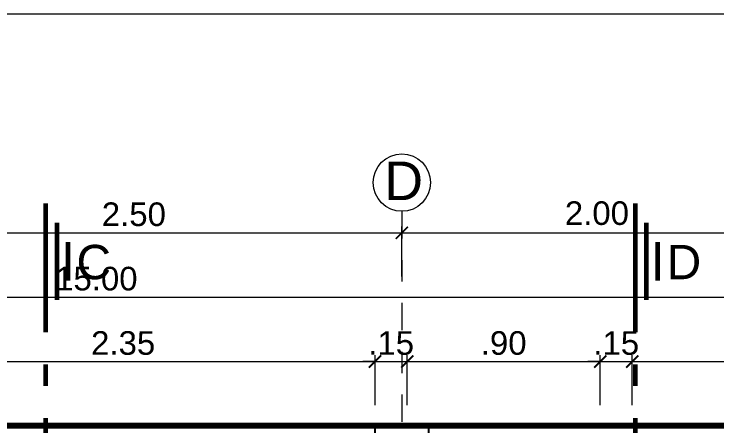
# Model space of a CAD drawing. Header units: millimetres. Extents: x 3779 to 7711, y 1445 to 3132.
# Drawn here: x 3863.638 to 3866.917, y 1487.959 to 1489.878 of the extents above; entities that cross this region are included whole.
import ezdxf

# ---------------------------------------------------------------- set-up
doc = ezdxf.new("R2010")
doc.units = ezdxf.units.MM
doc.header["$PDMODE"] = 3
doc.linetypes.add('ACAD_ISO10W100', pattern=[18.5, 12, -3, 0.5, -3])
doc.linetypes.add('DASHDOTX2', pattern=[50.8, 25.4, -12.7, 0, -12.7])
for name, color, linetype, lineweight in [('cotas', 7, 'Continuous', 5), ('EJES', 20, 'DASHDOTX2', 9), ('LINEA-DE-CORTE', 6, 'ACAD_ISO10W100', 60), ('pluma 1', 1, 'Continuous', 9), ('pluma 2.5', 30, 'Continuous', 25), ('pluma 8', 98, 'Continuous', 80), ('TEXTO', 7, 'Continuous', 9)]:
    doc.layers.add(name, color=color, linetype=linetype, lineweight=lineweight)
doc.styles.get("Standard").update_dxf_attribs({"font": 'arial.ttf'})
doc.styles.add('TIMES', font='arial.ttf', dxfattribs={"height": 0.11})
doc.dimstyles.new('julio', dxfattribs={"dimtxt": 0.11, "dimasz": 0.057, "dimexe": 0.03, "dimexo": 0.097, "dimgap": 0.0295, "dimtad": 1, "dimzin": 4, "dimdsep": 46, "dimtxsty": 'TIMES', "dimblk": 'ARCHTICK', "dimcen": 0, "dimdle": 0.03, "dimclrd": 256, "dimclre": 256, "dimclrt": 256, "dimadec": 0, "dimazin": 0, "dimtfac": 1, "dimtix": 1, "dimtmove": 2, "dimatfit": 2, "dimldrblk": 'ARCHTICK', "dimfxl": 1, "dimtolj": 1, "dimtzin": 0, "dimlwd": 5, "dimlwe": 5, "dimarcsym": 0})

# ---------------------------------------------------------------- blocks, each defined once
blk = doc.blocks.new('_ArchTick')
at = {"color": 0, "linetype": 'ByBlock', "lineweight": 40, "const_width": 0.15}
blk.add_lwpolyline([(-0.5, -0.5), (0.5, 0.5)], dxfattribs=at)
blk = doc.blocks.new('*D101')
at = {"layer": 'cotas', "lineweight": 5, "transparency": 16777216}
for p, q in [((3856.522, 1488.0562), (3856.522, 1488.5892)), ((3871.522, 1488.0562), (3871.522, 1488.5892)), ((3856.492, 1488.5592), (3871.552, 1488.5592))]:
    blk.add_line(p, q, dxfattribs=at)
at = {"layer": 'Defpoints', "color": 0, "transparency": 16777216}
for p in [(3871.522, 1488.5592), (3856.522, 1487.9592), (3871.522, 1487.9592)]:
    blk.add_point(p, dxfattribs=at)
at = {"layer": 'cotas', "lineweight": 5, "transparency": 16777216, "xscale": 0.057, "yscale": 0.057, "zscale": 0.057, "rotation": 180}
blk.add_blockref('_ArchTick', (3856.522, 1488.5592), dxfattribs=at)
at = {"layer": 'cotas', "lineweight": 5, "transparency": 16777216, "xscale": 0.057, "yscale": 0.057, "zscale": 0.057}
blk.add_blockref('_ArchTick', (3871.522, 1488.5592), dxfattribs=at)
at = {"layer": 'cotas', "transparency": 16777216, "insert": (3864.022, 1488.6449), "char_height": 0.11, "attachment_point": 5, "style": 'TIMES'}
blk.add_mtext('\\A1;15.00', dxfattribs=at)
blk = doc.blocks.new('*D35')
at = {"layer": 'cotas', "lineweight": 5, "transparency": 16777216}
for p, q in [((3862.947, 1488.6562), (3862.947, 1488.8892)), ((3865.447, 1488.6562), (3865.447, 1488.8892)), ((3862.917, 1488.8592), (3865.477, 1488.8592))]:
    blk.add_line(p, q, dxfattribs=at)
at = {"layer": 'Defpoints', "color": 0, "transparency": 16777216}
for p in [(3865.447, 1488.8592), (3862.947, 1488.5592), (3865.447, 1488.5592)]:
    blk.add_point(p, dxfattribs=at)
at = {"layer": 'cotas', "lineweight": 5, "transparency": 16777216, "xscale": 0.057, "yscale": 0.057, "zscale": 0.057, "rotation": 180}
blk.add_blockref('_ArchTick', (3862.947, 1488.8592), dxfattribs=at)
at = {"layer": 'cotas', "lineweight": 5, "transparency": 16777216, "xscale": 0.057, "yscale": 0.057, "zscale": 0.057}
blk.add_blockref('_ArchTick', (3865.447, 1488.8592), dxfattribs=at)
at = {"layer": 'cotas', "transparency": 16777216, "insert": (3864.197, 1488.9449), "char_height": 0.11, "attachment_point": 5, "style": 'TIMES'}
blk.add_mtext('\\A1;2.50', dxfattribs=at)
blk = doc.blocks.new('*D36')
at = {"layer": 'cotas', "lineweight": 5, "transparency": 16777216}
for p, q in [((3865.447, 1488.6562), (3865.447, 1488.8892)), ((3867.447, 1488.6562), (3867.447, 1488.8892)), ((3865.417, 1488.8592), (3867.477, 1488.8592))]:
    blk.add_line(p, q, dxfattribs=at)
at = {"layer": 'Defpoints', "color": 0, "transparency": 16777216}
for p in [(3867.447, 1488.8592), (3865.447, 1488.5592), (3867.447, 1488.5592)]:
    blk.add_point(p, dxfattribs=at)
at = {"layer": 'cotas', "lineweight": 5, "transparency": 16777216, "xscale": 0.057, "yscale": 0.057, "zscale": 0.057, "rotation": 180}
blk.add_blockref('_ArchTick', (3865.447, 1488.8592), dxfattribs=at)
at = {"layer": 'cotas', "lineweight": 5, "transparency": 16777216, "xscale": 0.057, "yscale": 0.057, "zscale": 0.057}
blk.add_blockref('_ArchTick', (3867.447, 1488.8592), dxfattribs=at)
at = {"layer": 'cotas', "transparency": 16777216, "insert": (3866.3569, 1488.95), "char_height": 0.11, "attachment_point": 5, "style": 'TIMES'}
blk.add_mtext('\\A1;2.00', dxfattribs=at)
blk = doc.blocks.new('*D105')
at = {"layer": 'cotas', "lineweight": 5, "transparency": 16777216}
for p, q in [((3862.942, 1488.2592), (3865.352, 1488.2592)), ((3862.972, 1488.0562), (3862.972, 1488.2892)), ((3865.322, 1488.0562), (3865.322, 1488.2892))]:
    blk.add_line(p, q, dxfattribs=at)
at = {"layer": 'Defpoints', "color": 0, "transparency": 16777216}
for p in [(3865.322, 1488.2592), (3862.972, 1487.9592), (3865.322, 1487.9592)]:
    blk.add_point(p, dxfattribs=at)
at = {"layer": 'cotas', "lineweight": 5, "transparency": 16777216, "xscale": 0.057, "yscale": 0.057, "zscale": 0.057, "rotation": 180}
blk.add_blockref('_ArchTick', (3862.972, 1488.2592), dxfattribs=at)
at = {"layer": 'cotas', "lineweight": 5, "transparency": 16777216, "xscale": 0.057, "yscale": 0.057, "zscale": 0.057}
blk.add_blockref('_ArchTick', (3865.322, 1488.2592), dxfattribs=at)
at = {"layer": 'cotas', "transparency": 16777216, "insert": (3864.147, 1488.3449), "char_height": 0.11, "attachment_point": 5, "style": 'TIMES'}
blk.add_mtext('\\A1;2.35', dxfattribs=at)
blk = doc.blocks.new('*D106')
at = {"layer": 'cotas', "lineweight": 5, "transparency": 16777216}
for p, q in [((3865.322, 1488.2592), (3865.265, 1488.2592)), ((3865.322, 1488.0562), (3865.322, 1488.2892)), ((3865.322, 1488.2592), (3865.472, 1488.2592)), ((3865.472, 1488.0562), (3865.472, 1488.2892)), ((3865.472, 1488.2592), (3865.529, 1488.2592))]:
    blk.add_line(p, q, dxfattribs=at)
at = {"layer": 'Defpoints', "color": 0, "transparency": 16777216}
for p in [(3865.472, 1488.2592), (3865.322, 1487.9592), (3865.472, 1487.9592)]:
    blk.add_point(p, dxfattribs=at)
at = {"layer": 'cotas', "lineweight": 5, "transparency": 16777216, "xscale": 0.057, "yscale": 0.057, "zscale": 0.057}
blk.add_blockref('_ArchTick', (3865.322, 1488.2592), dxfattribs=at)
at = {"layer": 'cotas', "lineweight": 5, "transparency": 16777216, "xscale": 0.057, "yscale": 0.057, "zscale": 0.057, "rotation": 180}
blk.add_blockref('_ArchTick', (3865.472, 1488.2592), dxfattribs=at)
at = {"layer": 'cotas', "transparency": 16777216, "insert": (3865.397, 1488.3449), "char_height": 0.11, "attachment_point": 5, "style": 'TIMES'}
blk.add_mtext('\\A1;.15', dxfattribs=at)
blk = doc.blocks.new('*D40')
at = {"layer": 'cotas', "lineweight": 5, "transparency": 16777216}
for p, q in [((3865.442, 1488.2592), (3866.402, 1488.2592)), ((3865.472, 1488.0562), (3865.472, 1488.2892)), ((3866.372, 1488.0562), (3866.372, 1488.2892))]:
    blk.add_line(p, q, dxfattribs=at)
at = {"layer": 'Defpoints', "color": 0, "transparency": 16777216}
for p in [(3866.372, 1488.2592), (3865.472, 1487.9592), (3866.372, 1487.9592)]:
    blk.add_point(p, dxfattribs=at)
at = {"layer": 'cotas', "lineweight": 5, "transparency": 16777216, "xscale": 0.057, "yscale": 0.057, "zscale": 0.057, "rotation": 180}
blk.add_blockref('_ArchTick', (3865.472, 1488.2592), dxfattribs=at)
at = {"layer": 'cotas', "lineweight": 5, "transparency": 16777216, "xscale": 0.057, "yscale": 0.057, "zscale": 0.057}
blk.add_blockref('_ArchTick', (3866.372, 1488.2592), dxfattribs=at)
at = {"layer": 'cotas', "transparency": 16777216, "insert": (3865.922, 1488.3449), "char_height": 0.11, "attachment_point": 5, "style": 'TIMES'}
blk.add_mtext('\\A1;.90', dxfattribs=at)
blk = doc.blocks.new('*D41')
at = {"layer": 'cotas', "lineweight": 5, "transparency": 16777216}
for p, q in [((3866.372, 1488.2592), (3866.315, 1488.2592)), ((3866.372, 1488.0562), (3866.372, 1488.2892)), ((3866.372, 1488.2592), (3866.522, 1488.2592)), ((3866.522, 1488.0562), (3866.522, 1488.2892)), ((3866.522, 1488.2592), (3866.579, 1488.2592))]:
    blk.add_line(p, q, dxfattribs=at)
at = {"layer": 'Defpoints', "color": 0, "transparency": 16777216}
for p in [(3866.522, 1488.2592), (3866.372, 1487.9592), (3866.522, 1487.9592)]:
    blk.add_point(p, dxfattribs=at)
at = {"layer": 'cotas', "lineweight": 5, "transparency": 16777216, "xscale": 0.057, "yscale": 0.057, "zscale": 0.057}
blk.add_blockref('_ArchTick', (3866.372, 1488.2592), dxfattribs=at)
at = {"layer": 'cotas', "lineweight": 5, "transparency": 16777216, "xscale": 0.057, "yscale": 0.057, "zscale": 0.057, "rotation": 180}
blk.add_blockref('_ArchTick', (3866.522, 1488.2592), dxfattribs=at)
at = {"layer": 'cotas', "transparency": 16777216, "insert": (3866.447, 1488.3449), "char_height": 0.11, "attachment_point": 5, "style": 'TIMES'}
blk.add_mtext('\\A1;.15', dxfattribs=at)
blk = doc.blocks.new('*D42')
at = {"layer": 'cotas', "lineweight": 5, "transparency": 16777216}
for p, q in [((3866.492, 1488.2592), (3871.552, 1488.2592)), ((3866.522, 1488.0562), (3866.522, 1488.2892)), ((3871.522, 1488.0562), (3871.522, 1488.2892))]:
    blk.add_line(p, q, dxfattribs=at)
at = {"layer": 'Defpoints', "color": 0, "transparency": 16777216}
for p in [(3871.522, 1488.2592), (3866.522, 1487.9592), (3871.522, 1487.9592)]:
    blk.add_point(p, dxfattribs=at)
at = {"layer": 'cotas', "lineweight": 5, "transparency": 16777216, "xscale": 0.057, "yscale": 0.057, "zscale": 0.057, "rotation": 180}
blk.add_blockref('_ArchTick', (3866.522, 1488.2592), dxfattribs=at)
at = {"layer": 'cotas', "lineweight": 5, "transparency": 16777216, "xscale": 0.057, "yscale": 0.057, "zscale": 0.057}
blk.add_blockref('_ArchTick', (3871.522, 1488.2592), dxfattribs=at)
at = {"layer": 'cotas', "transparency": 16777216, "insert": (3869.022, 1488.3449), "char_height": 0.11, "attachment_point": 5, "style": 'TIMES'}
blk.add_mtext('\\A1;5.00', dxfattribs=at)

msp = doc.modelspace()

# ---------------------------------------------------------------- linework, layer by layer
at = {"layer": 'cotas'}
msp.add_lwpolyline([(3854.3134, 1461.6783), (3894.8134, 1461.6783), (3894.8134, 1489.8783), (3854.3134, 1489.8783)], close=True, dxfattribs=at)
at = {"layer": 'EJES', "ltscale": 0.005}
msp.add_line((3865.447, 1488.9592), (3865.447, 1487.9592), dxfattribs=at)
at = {"layer": 'LINEA-DE-CORTE', "ltscale": 0.05}
for p, q in [((3863.7854, 1488.9957), (3863.7854, 1487.5196)), ((3866.5355, 1488.9957), (3866.5355, 1487.5196)), ((3863.8372, 1488.906), (3863.8372, 1488.5471)), ((3866.5873, 1488.906), (3866.5873, 1488.5471)), ((3863.889, 1488.8162), (3863.889, 1488.6368)), ((3866.6391, 1488.8162), (3866.6391, 1488.6368))]:
    msp.add_line(p, q, dxfattribs=at)
at = {"layer": 'pluma 1'}
msp.add_circle((3865.447, 1489.0931), 0.1339, dxfattribs=at)
at = {"layer": 'pluma 2.5'}
msp.add_lwpolyline([(3865.572, 1487.6092), (3865.322, 1487.6092), (3865.322, 1487.9592), (3865.572, 1487.9592)], close=True, dxfattribs=at)
at = {"layer": 'pluma 8'}
msp.add_line((3871.522, 1487.9592), (3856.522, 1487.9592), dxfattribs=at)

# ---------------------------------------------------------------- texts
at = {"char_height": 0.16, "width": 1.3216, "attachment_point": 1}
for s, insert in [('C', (3863.9292, 1488.8028)), ('D', (3866.6821, 1488.8028))]:
    msp.add_mtext(s, dxfattribs=dict(at, insert=insert))
at = {"layer": 'TEXTO', "color": 5, "insert": (3865.3646, 1489.1913), "char_height": 0.18, "width": 2.597734, "attachment_point": 1}
msp.add_mtext('{\\C7;D}', dxfattribs=at)

# ---------------------------------------------------------------- dimensions: what is measured, and where the dimension line sits
at = {"layer": 'cotas'}
for base, p1, p2, picture, middle in [((3865.447, 1488.8592), (3862.947, 1488.5592), (3865.447, 1488.5592), '*D35', (3864.197, 1488.9449)), ((3865.322, 1488.2592), (3862.972, 1487.9592), (3865.322, 1487.9592), '*D105', (3864.147, 1488.3449)), ((3865.472, 1488.2592), (3865.322, 1487.9592), (3865.472, 1487.9592), '*D106', (3865.397, 1488.3449)), ((3866.372, 1488.2592), (3865.472, 1487.9592), (3866.372, 1487.9592), '*D40', (3865.922, 1488.3449)), ((3866.522, 1488.2592), (3866.372, 1487.9592), (3866.522, 1487.9592), '*D41', (3866.447, 1488.3449)), ((3871.522, 1488.2592), (3866.522, 1487.9592), (3871.522, 1487.9592), '*D42', (3869.022, 1488.3449))]:
    dim = msp.add_linear_dim(base=base, p1=p1, p2=p2, dimstyle='julio', dxfattribs=at)
    dim.commit()
    dim.dimension.update_dxf_attribs({"geometry": picture, "text_midpoint": middle})
dim = msp.add_linear_dim(base=(3867.447, 1488.8592), p1=(3865.447, 1488.5592), p2=(3867.447, 1488.5592), dimstyle='julio', dxfattribs=at)
dim.commit()
dim.dimension.update_dxf_attribs({"geometry": '*D36', "text_midpoint": (3866.3569, 1488.95), "dimtype": 160})
dim = msp.add_aligned_dim(p1=(3856.522, 1487.9592), p2=(3871.522, 1487.9592), distance=0.6, dimstyle='julio', dxfattribs=at)
dim.commit()
dim.dimension.update_dxf_attribs({"geometry": '*D101', "text_midpoint": (3864.022, 1488.6449)})

doc.saveas('drawing.dxf')
